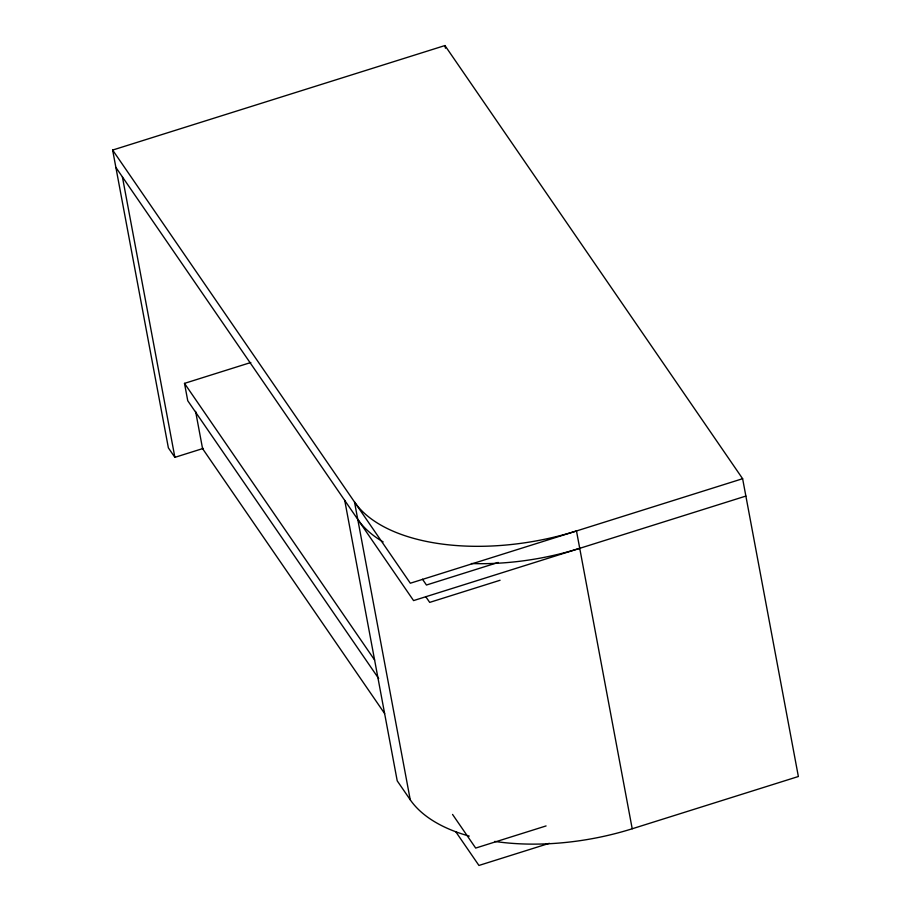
<?xml version="1.0" encoding="UTF-8"?>
<svg xmlns="http://www.w3.org/2000/svg" width="911" height="911" viewBox="0 0 911 911"><rect width="100%" height="100%" fill="white"/><g stroke="black" fill="none" stroke-linecap="round" stroke-linejoin="round"><path stroke-width="1.37" d="M203.369 448.383L174.878 457.345L168.376 447.87L112.634 150.064L444.944 45.55L742.624 478.708L798.366 776.514L632.211 828.771A177.474 92.466 -10.6 0 1 494.696 841.422M378.669 678.536L187.746 400.738L184.5 383.372L250.821 362.51M742.624 478.708L410.326 583.222L112.634 150.064M498.203 562.451L426.45 585.021L422.465 579.214M745.881 496.074L413.571 600.588L115.891 167.43M500.093 580.25L429.696 602.387L425.71 596.591M546.076 825.935L475.679 848.073L452.551 814.434M549.333 843.313L478.935 865.45L455.807 831.8M184.5 383.372L374.603 659.997M384.636 713.541L202.572 448.633L195.603 411.408M469.256 836.116A177.474 92.466 -10.6 0 1 410.246 799.801L397.219 780.852L344.734 500.424M632.211 828.771L576.481 530.965A177.474 92.466 -10.6 0 1 354.504 502.007L410.246 799.801M444.944 45.55L445.445 48.226M122.404 176.905L174.878 457.345M579.726 548.331A177.474 92.466 -10.6 0 1 471.408 563.533M383.144 541.908A177.474 92.466 -10.6 0 1 357.761 519.372"/></g></svg>
